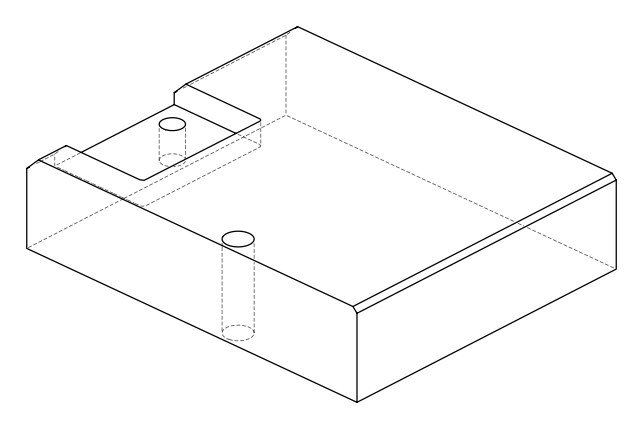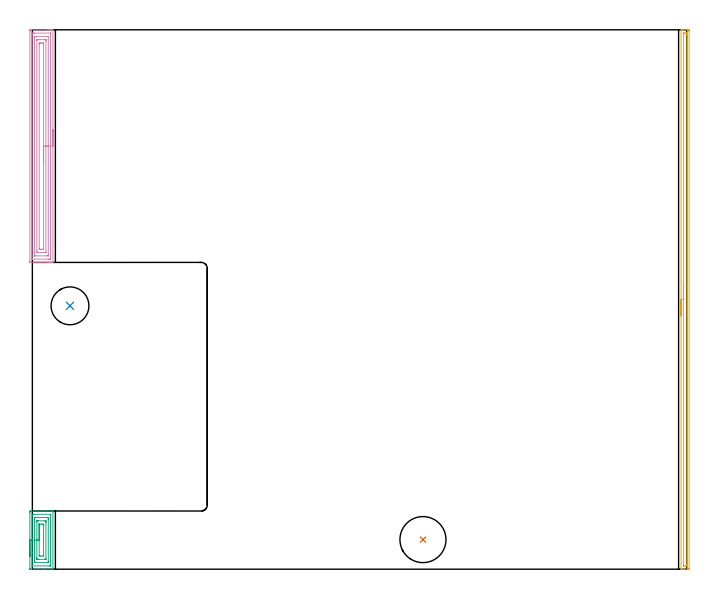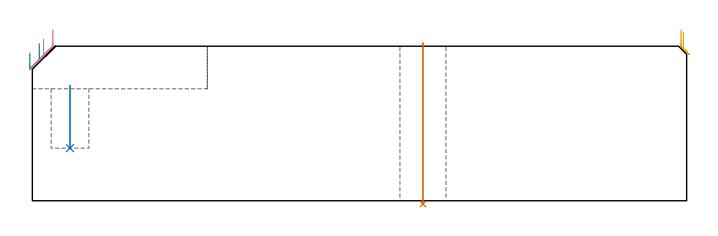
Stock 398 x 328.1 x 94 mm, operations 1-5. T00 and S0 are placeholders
(PLAN: 6 operations, 3 tool changes, 225 min)
(1 INDEXABLE_INSERT_DRILL_THROUGH_HOLE_FROM_SOLID | STEP1HOLE | NXT0302_027 | 0.39 min | 57835 mm3)
(2 INDEXABLE_INSERT_DRILL_BLIND_HOLE_FROM_SOLID | STEP1POCKET | UGT0302_002 | 0.16 min | 25730 mm3)
(3 AREA_MILL | FG_CHAMFER_SURFACE | UGT0205_001 | 1.73 min | 4159 mm3)
(4 AREA_MILL_1 | FG_CHAMFER_SURFACE_1 | UGT0205_001 | 5.97 min | 14549 mm3)
(5 AREA_MILL_2 | FG_CHAMFER_SURFACE_2 | UGT0205_001 | 5.43 min | 3943 mm3)
(6 MILL_SLOT | SLOT_PARTIAL_RECTANGULAR | NXT0201_008 | Follow Part, ap 1.5, ae 75% | 211.28 min | 404452 mm3)
(TOOL NXT0302_027 | Index. Insert Drill 28mm [880-D2800L32-05] | D28 PA176 FL140 Z2)
(TOOL UGT0302_002 | Indexable Insert Drill 23mm | D23 PA180 FL50 Z2)
(TOOL UGT0205_001 | Chamfer Mill 20 x 3 x 45 deg. | D20 FL50 Z2)
(TOOL NXT0201_008 | ENDMILL 6mm [2P460-0600-NA 1630] | D6 FL26 Z6)
(OP 1 INDEXABLE_INSERT_DRILL_THROUGH_HOLE_FROM_SOLID)
G17 G21 G94 G90
T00 M6
G54
G17 G0 G90 X237.6 Y18. S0 M3
G43 Z104. H1
G94 G81 G98 Z-1.989 F250. R96.
G80
M5
M2
(OP 2 INDEXABLE_INSERT_DRILL_BLIND_HOLE_FROM_SOLID)
G17 G21 G94 G90
T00 M6
G54
G17 G0 G90 X22.9 Y160.2 S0 M3
G43 Z104. H0
G94 G81 G98 Z32. F250. R70.1
G80
M5
M2
(OP 3 AREA_MILL)
G17 G21 G94 G90
T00 M6
G54
G17 G0 G90 X-1.5 Y7.7 S1061 M3
G43 Z104. H0
Z90.
G94 G1 Y7.738 Z89.128 F250.
Y7.852 Z88.264
Y8.041 Z87.412
Y8.303 Z86.58
Y8.637 Z85.774
Y9.04 Z85.
Y9.508 Z84.264
Y10.04 Z83.572
Y10.629 Z82.929
Y11.272 Z82.34
Y11.964 Z81.808
Y12.7 Z81.34
Y13.474 Z80.937
Y14.28 Z80.603
Y15.112 Z80.341
Y15.964 Z80.152
Y16.828 Z80.038
Y17.7 Z80.
Y34.51
X-1.499 Y34.923 Z80.001
X-1.494 Y35.33 Z80.003
X-1.491 Y35.392 Z80.005
X-1.089 Y35.4 Z80.406
X6.818 Z88.312
X7.627 Z89.126
X12.089 Z93.588
X12.437 Y35.399 Z93.936
X12.495 Y35.39 Z93.993
X12.5 Y35.365 Z94.
Y0.035
X12.495 Y0.01 Z93.993
X12.435 Y0. Z93.933
X7.627 Z89.126
X6.818 Z88.312
X-1.494 Y0.001 Z80.001
X-1.496 Y0.002 Z79.999
X-1.498 Y0.004 Z79.998
X-1.5 Y0.477 Z80.
Y17.7
X-0.086 Z81.414
Y33.031
X-0.085 Y33.157 Z81.415
X-0.081 Y33.346 Z81.419
X-0.079 Y33.384 Z81.421
X0.023 Y33.391 Z81.523
X0.184 Y33.397 Z81.684
X0.426 Y33.4 Z81.926
X10.969 Y33.399 Z92.469
X11.042 Y33.395 Z92.542
X11.067 Y33.39 Z92.567
X11.079 Y33.382 Z92.579
X11.082 Y33.352 Z92.582
X11.085 Y33.283 Z92.585
X11.086 Y25.112 Z92.586
X11.085 Y2.369 Z92.585
Y2.243
X11.081 Y2.054 Z92.581
X11.079 Y2.016 Z92.579
X10.976 Y2.009 Z92.476
X10.816 Y2.004 Z92.316
X10.574 Y2. Z92.074
X0.03 Y2.001 Z81.53
X-0.042 Y2.005 Z81.458
X-0.067 Y2.01 Z81.433
X-0.079 Y2.018 Z81.421
X-0.082 Y2.048 Z81.418
X-0.085 Y2.117 Z81.415
X-0.086 Y10.35 Z81.414
Y17.7
X1.328 Z82.828
X1.329 Y30.507 Z82.829
X1.33 Y30.725 Z82.83
X1.335 Y31.39 Z82.835
X1.537 Y31.4 Z83.037
X1.547 Z83.047
X9.453 Z90.953
X9.664 Y31.39 Z91.164
X9.668 Y31.175 Z91.168
X9.671 Y30.507 Z91.171
Y30.288
Y4.893
X9.67 Y4.675 Z91.17
X9.664 Y4.01 Z91.164
X9.463 Y4. Z90.963
X9.453 Z90.953
X1.547 Z83.047
X1.336 Y4.01 Z82.836
X1.332 Y4.225 Z82.832
X1.329 Y4.893 Z82.829
Y5.112
X1.328 Y17.7 Z82.828
X2.743 Z84.243
X2.744 Y28.741 Z84.244
X2.747 Y29.3 Z84.247
X2.749 Y29.376 Z84.249
X2.812 Y29.39 Z84.312
X2.976 Y29.395 Z84.476
X3.304 Y29.399 Z84.804
X3.526 Y29.4 Z85.026
X7.041 Z88.541
X7.919 Z89.419
X8.109 Y29.398 Z89.609
X8.203 Y29.394 Z89.703
X8.245 Y29.39 Z89.745
X8.25 Y29.365 Z89.75
X8.255 Y29.062 Z89.755
X8.257 Y28.741 Z89.757
Y28.177
X8.256 Y6.659 Z89.756
X8.253 Y6.1 Z89.753
X8.251 Y6.024 Z89.751
X8.188 Y6.01 Z89.688
X8.024 Y6.006 Z89.524
X7.696 Y6.001 Z89.196
X7.474 Y6. Z88.974
X3.959 Z85.459
X3.081 Z84.581
X2.891 Y6.002 Z84.391
X2.797 Y6.006 Z84.297
X2.755 Y6.01 Z84.255
X2.75 Y6.035 Z84.25
X2.745 Y6.338 Z84.245
X2.743 Y6.659 Z84.243
Y7.223
Y17.7
X4.157 Z85.657
X4.158 Y26.999 Z85.658
X4.182 Y27.39 Z85.682
X4.638 Y27.399 Z86.138
X5.939 Y27.4 Z87.439
X6.395 Y27.399 Z87.895
X6.818 Y27.39 Z88.318
X6.842 Y26.974 Z88.342
X6.843 Y26.949 Z88.343
Y8.426
X6.842 Y8.401 Z88.342
X6.818 Y8.01 Z88.318
X6.362 Y8.001 Z87.862
X5.061 Y8. Z86.561
X4.604 Y8.001 Z86.104
X4.182 Y8.01 Z85.682
X4.158 Y8.426 Z85.658
X4.157 Y8.451 Z85.657
Y17.7
Y18.572 Z85.695
Y19.436 Z85.809
Y20.288 Z85.998
Y21.12 Z86.26
Y21.926 Z86.594
Y22.7 Z86.997
Y23.436 Z87.465
Y24.128 Z87.996
Y24.771 Z88.586
Y25.36 Z89.229
Y25.892 Z89.921
Y26.36 Z90.657
Y26.763 Z91.431
Y27.097 Z92.237
Y27.359 Z93.069
Y27.548 Z93.92
Y27.662 Z94.785
Y27.7 Z95.657
G0 Z104.
M5
M2
(OP 4 AREA_MILL_1)
G17 G21 G94 G90
T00 M6
G54
G17 G0 G90 X12.5 Y267.35 S1061 M3
G43 Z104. H0
G94 G1 Y267.312 Z103.128 F250.
Y267.198 Z102.263
Y267.009 Z101.412
Y266.747 Z100.58
Y266.413 Z99.774
Y266.01 Z99.
Y265.542 Z98.264
Y265.01 Z97.572
Y264.421 Z96.929
Y263.778 Z96.339
Y263.086 Z95.808
Y262.35 Z95.34
Y261.576 Z94.937
Y260.77 Z94.603
Y259.938 Z94.341
Y259.087 Z94.152
Y258.222 Z94.038
Y257.35 Z94.
Y186.772
X12.498 Y186.61 Z93.989
X12.344 Y186.603 Z93.837
X12.184 Y186.6 Z93.683
X11.887 Z93.386
X11.211 Z92.705
X9.994 Z91.491
X9.453 Z90.948
X-1.301 Z80.197
X-1.361 Y186.601 Z80.137
X-1.492 Y186.61 Z80.006
X-1.499 Y186.742 Z79.999
X-1.5 Y187.219 Z80.
Y327.481
X-1.495 Y327.962 Z80.003
X-1.492 Y328.09 Z80.006
X-1.359 Y328.1 Z80.138
X9.453 Z90.948
X9.994 Z91.491
X10.332 Z91.828
X10.872 Z92.369
X11.211 Z92.705
X11.887 Z93.386
X12.184 Z93.683
X12.344 Y328.097 Z93.837
X12.498 Y328.09 Z93.988
X12.5 Y327.928 Z94.
Y257.35
X11.086 Z92.586
X11.085 Y189.133 Z92.585
X11.084 Y189.005 Z92.584
X11.079 Y188.632 Z92.579
X10.721 Y188.609 Z92.221
X10.332 Y188.604 Z91.832
X9.852 Y188.6 Z91.352
X-0.007 Y188.601 Z81.493
X-0.039 Y188.602 Z81.461
X-0.073 Y188.606 Z81.427
X-0.079 Y188.61 Z81.421
X-0.082 Y188.617 Z81.418
X-0.084 Y188.645 Z81.416
X-0.086 Y188.878 Z81.414
Y189.005
X-0.085 Y325.567 Z81.415
X-0.084 Y325.695 Z81.416
X-0.079 Y326.068 Z81.421
X0.279 Y326.091 Z81.779
X0.668 Y326.096 Z82.168
X1.148 Y326.1 Z82.648
X11.007 Y326.099 Z92.507
X11.039 Y326.098 Z92.539
X11.073 Y326.094 Z92.573
X11.079 Y326.09 Z92.579
X11.082 Y326.083 Z92.582
X11.084 Y326.055 Z92.584
X11.086 Y325.822 Z92.586
Y325.695
Y257.35
X9.671 Z91.171
Y191.464
X9.67 Y190.792 Z91.17
X9.669 Y190.682 Z91.169
X9.666 Y190.628 Z91.166
X9.663 Y190.61 Z91.163
X9.638 Y190.605 Z91.138
X9.453 Y190.602 Z90.953
X8.764 Y190.6 Z90.264
X1.735 Z83.235
X1.547 Y190.603 Z83.047
X1.358 Y190.608 Z82.858
X1.338 Y190.61 Z82.838
X1.335 Y190.622 Z82.835
X1.331 Y190.659 Z82.831
X1.329 Y190.718 Z82.829
Y190.792
X1.328 Y323.236 Z82.828
X1.33 Y323.908 Z82.83
X1.331 Y324.019 Z82.831
X1.334 Y324.072 Z82.834
X1.337 Y324.09 Z82.837
X1.362 Y324.095 Z82.862
X1.547 Y324.098 Z83.047
X2.236 Y324.1 Z83.736
X9.265 Z90.765
X9.453 Y324.097 Z90.953
X9.642 Y324.092 Z91.142
X9.662 Y324.09 Z91.162
X9.665 Y324.078 Z91.165
X9.669 Y324.041 Z91.169
X9.671 Y323.982 Z91.171
Y323.908
Y257.35
X8.257 Z89.757
Y192.903
X8.255 Y192.712 Z89.755
X8.253 Y192.643 Z89.753
X8.251 Y192.612 Z89.751
X8.232 Y192.61 Z89.732
X8.125 Y192.606 Z89.625
X7.696 Y192.6 Z89.196
X7.676 Z89.176
X3.283 Z84.783
X2.875 Y192.604 Z84.375
X2.773 Y192.608 Z84.273
X2.752 Y192.61 Z84.252
X2.749 Y192.623 Z84.249
X2.746 Y192.658 Z84.246
X2.744 Y192.739 Z84.244
X2.743 Y193.149 Z84.243
Y193.472
Y321.798
X2.745 Y321.988 Z84.245
X2.747 Y322.057 Z84.247
X2.749 Y322.088 Z84.249
X2.768 Y322.09 Z84.268
X2.875 Y322.094 Z84.375
X3.304 Y322.1 Z84.804
X3.324 Z84.824
X7.717 Z89.217
X8.125 Y322.096 Z89.625
X8.227 Y322.092 Z89.727
X8.248 Y322.09 Z89.748
X8.25 Y322.077 Z89.75
X8.254 Y322.042 Z89.754
X8.256 Y321.961 Z89.756
X8.257 Y321.551 Z89.757
Y321.228
Y257.35
X6.843 Z88.343
Y195.259
X6.842 Y195.234 Z88.342
X6.818 Y194.61 Z88.318
X6.584 Y194.603 Z88.084
X5.939 Y194.6 Z87.439
X5.709 Z87.209
X5.061 Z86.561
X4.829 Y194.601 Z86.329
X4.182 Y194.61 Z85.682
X4.158 Y195.259 Z85.658
X4.157 Y195.284 Z85.657
Y319.441
X4.158 Y319.466 Z85.658
X4.182 Y320.09 Z85.682
X4.416 Y320.097 Z85.916
X5.061 Y320.1 Z86.561
X5.291 Z86.791
X5.939 Z87.439
X6.171 Y320.099 Z87.671
X6.818 Y320.09 Z88.318
X6.842 Y319.441 Z88.342
X6.843 Y319.416 Z88.343
Y257.35
Y256.478 Z88.381
Y255.614 Z88.495
Y254.762 Z88.684
Y253.93 Z88.946
Y253.124 Z89.28
Y252.35 Z89.683
Y251.614 Z90.152
Y250.922 Z90.683
Y250.279 Z91.272
Y249.69 Z91.915
Y249.159 Z92.607
Y248.69 Z93.343
Y248.287 Z94.117
Y247.953 Z94.923
Y247.691 Z95.755
Y247.502 Z96.607
Y247.388 Z97.472
Y247.35 Z98.343
G0 Z104.
M5
M2
(OP 5 AREA_MILL_2)
G17 G21 G94 G90
T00 M6
G54
G17 G0 G90 X394.6 Y154.05 S1061 M3
G43 Z104. H0
G94 G1 Y154.088 Z103.128 F250.
Y154.202 Z102.263
Y154.391 Z101.412
Y154.653 Z100.58
Y154.987 Z99.774
Y155.39 Z99.
Y155.859 Z98.264
Y156.39 Z97.572
Y156.979 Z96.929
Y157.622 Z96.34
Y158.314 Z95.808
Y159.05 Z95.34
Y159.824 Z94.937
Y160.63 Z94.603
Y161.462 Z94.341
Y162.314 Z94.152
Y163.178 Z94.038
Y164.05 Z94.
Y327.932
X394.603 Y328.09 Z93.988
X394.703 Y328.098 Z93.889
X394.809 Y328.1 Z93.791
X395.093 Z93.506
X395.746 Z92.848
X397.811 Z90.786
X398.354 Z90.241
X398.951 Z89.644
X399.223 Y328.097 Z89.373
X399.493 Y328.09 Z89.102
X399.498 Y327.769 Z89.1
X399.5 Y327.486
Y327.2
Y0.614
X399.498 Y0.331
X399.493 Y0.01 Z89.103
X399.223 Y0. Z89.373
X396.073 Z92.523
X395.746 Z92.848
X394.809 Z93.791
X394.704 Y0.001 Z93.888
X394.655 Y0.003 Z93.936
X394.603 Y0.01 Z93.988
X394.6 Y0.168 Z94.
Y164.05
X396.014 Z92.586
X396.015 Y325.424 Z92.585
X396.016 Y325.699 Z92.584
X396.019 Y326.008 Z92.581
X396.021 Y326.077 Z92.579
X396.096 Y326.09 Z92.504
X396.229 Y326.096 Z92.371
X396.615 Y326.099 Z91.985
X397.095 Y326.1 Z91.505
X397.485 Z91.115
X397.966 Y326.098 Z90.634
X398.061 Y326.092 Z90.539
X398.079 Y326.089 Z90.521
X398.081 Y326.057 Z90.519
X398.084 Y325.977 Z90.516
X398.085 Y325.699 Z90.515
X398.086 Y325.082 Z90.514
X398.085 Y2.676 Z90.515
X398.084 Y2.401 Z90.516
X398.081 Y2.092 Z90.519
X398.079 Y2.023 Z90.521
X398.004 Y2.01 Z90.596
X397.871 Y2.004 Z90.729
X397.485 Y2.001 Z91.115
X397.005 Y2. Z91.595
X396.615 Z91.985
X396.134 Y2.002 Z92.466
X396.039 Y2.008 Z92.561
X396.021 Y2.011 Z92.579
X396.019 Y2.043 Z92.581
X396.016 Y2.124 Z92.584
X396.015 Y2.401 Z92.585
X396.014 Y3.019 Z92.586
Y164.05
Y164.922 Z92.624
Y165.787 Z92.738
Y166.638 Z92.926
Y167.47 Z93.189
Y168.276 Z93.523
Y169.05 Z93.925
Y169.786 Z94.394
Y170.478 Z94.925
Y171.121 Z95.515
Y171.71 Z96.158
Y172.242 Z96.85
Y172.71 Z97.586
Y173.113 Z98.36
Y173.447 Z99.166
Y173.709 Z99.998
Y173.898 Z100.849
Y174.012 Z101.714
Y174.05 Z102.586
G0 Z104.
M5
M2
